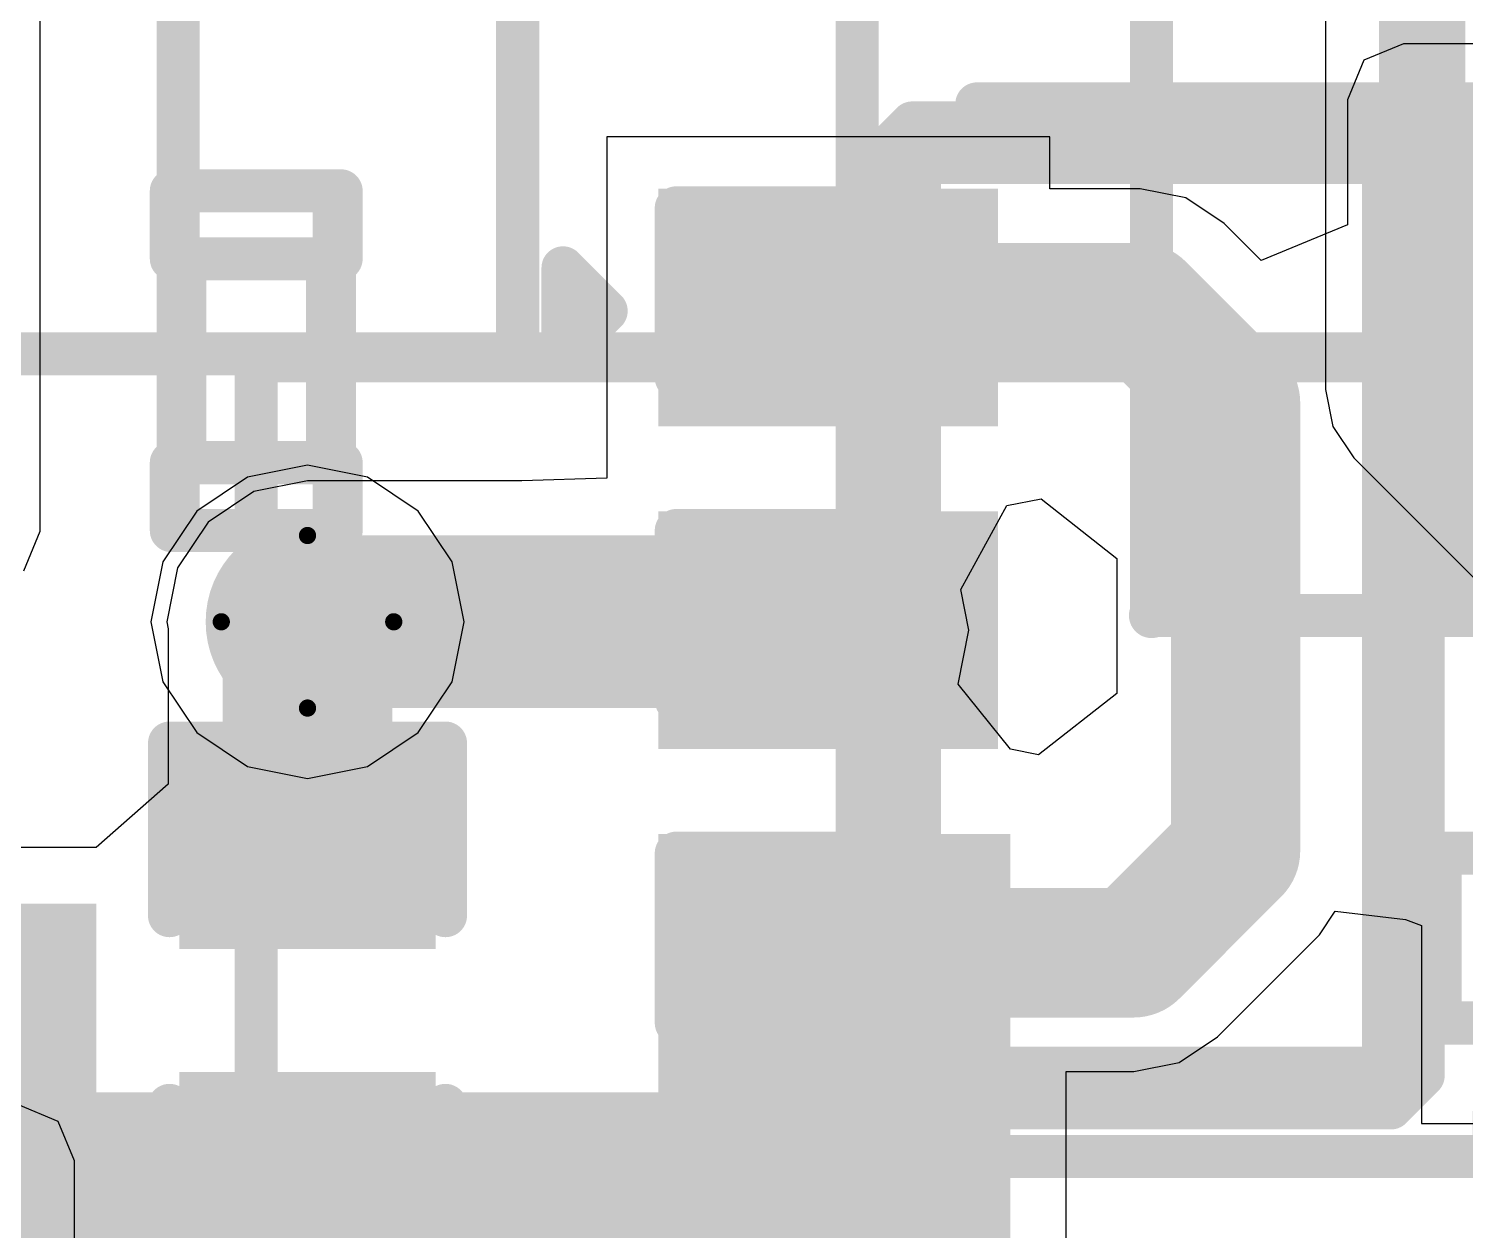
# Model space of a CAD drawing. Header units: millimetres. Extents: x -16 to 330, y -45 to 150.
# Drawn here: x 88.066 to 92.298, y 58.699 to 62.236 of the extents above; entities that cross this region are included whole.
import ezdxf

# ---------------------------------------------------------------- set-up
doc = ezdxf.new("R2010")
doc.units = ezdxf.units.MM
for name, color, linetype in [('BottomLayer', 5, 'Continuous'), ('BottomSolder', 6, 'Continuous'), ('DrillDrawing', 1, 'Continuous'), ('Mechanical13', 56, 'Continuous'), ('MidLayer1', 16, 'Continuous'), ('MidLayer2', 76, 'Continuous'), ('TopLayer', 1, 'Continuous'), ('TopOverlay', 2, 'Continuous'), ('TopPaste', 8, 'Continuous'), ('TopSolder', 216, 'Continuous'), ('ViaHoleLayer', 16, 'Continuous')]:
    doc.layers.add(name, color=color, linetype=linetype)

# ---------------------------------------------------------------- blocks, each defined once
blk = doc.blocks.new('C___0402_5')
at = {"layer": 'TopLayer'}
for points in [[(-0.6985, -0.3175), (-0.6985, 0.3175), (-0.2412999999999999, 0.3175), (-0.2413, -0.3175)], [(0.2412999999999999, -0.3175), (0.2413, 0.3175), (0.6985, 0.3175), (0.6985, -0.3175)]]:
    blk.add_hatch(color=1, dxfattribs=at).paths.add_polyline_path(points)
at = {"layer": 'TopPaste'}
for points in [[(-0.6985, -0.3175), (-0.6985, 0.3175), (-0.2412999999999999, 0.3175), (-0.2413, -0.3175)], [(0.2412999999999999, -0.3175), (0.2413, 0.3175), (0.6985, 0.3175), (0.6985, -0.3175)]]:
    blk.add_hatch(color=8, dxfattribs=at).paths.add_polyline_path(points)
at = {"layer": 'TopSolder'}
for points in [[(-0.7584998799999999, -0.37749988), (-0.7584998799999999, 0.37749988), (-0.18130012, 0.37749988), (-0.18130012, -0.37749988)], [(0.18130012, -0.37749988), (0.18130012, 0.37749988), (0.7584998799999999, 0.37749988), (0.7584998799999999, -0.37749988)]]:
    blk.add_hatch(color=216, dxfattribs=at).paths.add_polyline_path(points)
at = {"layer": 'TopOverlay', "const_width": 0.127}
for points in [[(-0.7874, 0.4064), (-0.7874, -0.4064)], [(-0.7874, 0.4064), (-0.2794, 0.4064)], [(0.2794, 0.4064), (0.7874, 0.4064)], [(0.7874, 0.4064), (0.7874, -0.4064)], [(-0.7874, -0.4064), (-0.2794, -0.4064)], [(0.2794, -0.4064), (0.7874, -0.4064)]]:
    blk.add_lwpolyline(points, dxfattribs=at)
at = {"layer": 'TopOverlay', "const_width": 0.0635}
for points in [[(-0.8191499999999999, 0.4064, 1), (-0.7556499999999999, 0.4064, 1)], [(-0.8191499999999999, 0.4064, 1), (-0.7556499999999999, 0.4064, 1)], [(-0.31115, 0.4064, 1), (-0.24765, 0.4064, 1)], [(0.24765, 0.4064, 1), (0.31115, 0.4064, 1)], [(0.7556499999999999, 0.4064, 1), (0.8191499999999999, 0.4064, 1)], [(0.7556499999999999, 0.4064, 1), (0.8191499999999999, 0.4064, 1)], [(-0.8191499999999999, -0.4064, 1), (-0.7556499999999999, -0.4064, 1)], [(-0.8191499999999999, -0.4064, 1), (-0.7556499999999999, -0.4064, 1)], [(-0.31115, -0.4064, 1), (-0.24765, -0.4064, 1)], [(0.24765, -0.4064, 1), (0.31115, -0.4064, 1)], [(0.7556499999999999, -0.4064, 1), (0.8191499999999999, -0.4064, 1)], [(0.7556499999999999, -0.4064, 1), (0.8191499999999999, -0.4064, 1)]]:
    blk.add_lwpolyline(points, format="xyb", close=True, dxfattribs=at)
blk = doc.blocks.new('SOT_25_5_78')
at = {"layer": 'TopLayer'}
for points in [[(-1.70000041, 1.30000121), (-0.69999987, 1.30000121), (-0.69999987, 0.6000000699999999), (-1.70000041, 0.6000000699999999)], [(0.69999987, 1.30000121), (1.70000041, 1.30000121), (1.70000041, 0.6000000699999999), (0.69999987, 0.6000000699999999)], [(-1.70000041, 0.35000057), (-0.69999987, 0.35000057), (-0.69999987, -0.35000057), (-1.70000041, -0.35000057)], [(-1.70000041, -0.6000000699999999), (-0.69999987, -0.6000000699999999), (-0.69999987, -1.30000121), (-1.70000041, -1.30000121)], [(0.69999987, -0.6000000699999999), (1.70000041, -0.6000000699999999), (1.70000041, -1.30000121), (0.69999987, -1.30000121)]]:
    blk.add_hatch(color=1, dxfattribs=at).paths.add_polyline_path(points)
at = {"layer": 'TopPaste'}
for points in [[(-1.70000041, 1.30000121), (-0.69999987, 1.30000121), (-0.69999987, 0.6000000699999999), (-1.70000041, 0.6000000699999999)], [(0.69999987, 1.30000121), (1.70000041, 1.30000121), (1.70000041, 0.6000000699999999), (0.69999987, 0.6000000699999999)], [(-1.70000041, 0.35000057), (-0.69999987, 0.35000057), (-0.69999987, -0.35000057), (-1.70000041, -0.35000057)], [(-1.70000041, -0.6000000699999999), (-0.69999987, -0.6000000699999999), (-0.69999987, -1.30000121), (-1.70000041, -1.30000121)], [(0.69999987, -0.6000000699999999), (1.70000041, -0.6000000699999999), (1.70000041, -1.30000121), (0.69999987, -1.30000121)]]:
    blk.add_hatch(color=8, dxfattribs=at).paths.add_polyline_path(points)
at = {"layer": 'TopSolder'}
for points in [[(-1.70000041, 1.30000121), (-0.69999987, 1.30000121), (-0.69999987, 0.6000000699999999), (-1.70000041, 0.6000000699999999)], [(0.69999987, 1.30000121), (1.70000041, 1.30000121), (1.70000041, 0.6000000699999999), (0.69999987, 0.6000000699999999)], [(-1.70000041, 0.35000057), (-0.69999987, 0.35000057), (-0.69999987, -0.35000057), (-1.70000041, -0.35000057)], [(-1.70000041, -0.6000000699999999), (-0.69999987, -0.6000000699999999), (-0.69999987, -1.30000121), (-1.70000041, -1.30000121)], [(0.69999987, -0.6000000699999999), (1.70000041, -0.6000000699999999), (1.70000041, -1.30000121), (0.69999987, -1.30000121)]]:
    blk.add_hatch(color=216, dxfattribs=at).paths.add_polyline_path(points)
at = {"layer": 'TopOverlay', "const_width": 0.127}
for points in [[(-0.7619999999999999, 1.4224), (-0.7619999999999999, 1.5494)], [(-0.7619999999999999, 1.5494), (0.7619999999999999, 1.5494)], [(0.7619999999999999, 1.4224), (0.7619999999999999, 1.5494)], [(-1.9812, 0.8128), (-1.9812, 1.0668)], [(-1.9812, 1.0668), (-1.8542, 0.9397999999999999)], [(-1.9812, 0.8128), (-1.8542, 0.9397999999999999)], [(-0.7619999999999999, -1.5494), (-0.7619999999999999, -1.4224)], [(0.7619999999999999, -1.5494), (0.7619999999999999, -1.4224)], [(-0.7619999999999999, -1.5494), (0.7619999999999999, -1.5494)]]:
    blk.add_lwpolyline(points, dxfattribs=at)
at = {"layer": 'TopOverlay', "const_width": 0.0635}
for points in [[(-0.79375, 1.5494, 1), (-0.73025, 1.5494, 1)], [(-0.79375, 1.5494, 1), (-0.73025, 1.5494, 1)], [(0.73025, 1.5494, 1), (0.79375, 1.5494, 1)], [(0.73025, 1.5494, 1), (0.79375, 1.5494, 1)], [(-0.79375, 1.4224, 1), (-0.73025, 1.4224, 1)], [(0.73025, 1.4224, 1), (0.79375, 1.4224, 1)], [(-2.01295, 1.0668, 1), (-1.94945, 1.0668, 1)], [(-2.01295, 1.0668, 1), (-1.94945, 1.0668, 1)], [(-1.88595, 0.9397999999999999, 1), (-1.82245, 0.9397999999999999, 1)], [(-1.88595, 0.9397999999999999, 1), (-1.82245, 0.9397999999999999, 1)], [(-2.01295, 0.8128, 1), (-1.94945, 0.8128, 1)], [(-2.01295, 0.8128, 1), (-1.94945, 0.8128, 1)], [(-0.79375, -1.4224, 1), (-0.73025, -1.4224, 1)], [(0.73025, -1.4224, 1), (0.79375, -1.4224, 1)], [(-0.79375, -1.5494, 1), (-0.73025, -1.5494, 1)], [(-0.79375, -1.5494, 1), (-0.73025, -1.5494, 1)], [(0.73025, -1.5494, 1), (0.79375, -1.5494, 1)], [(0.73025, -1.5494, 1), (0.79375, -1.5494, 1)]]:
    blk.add_lwpolyline(points, format="xyb", close=True, dxfattribs=at)

msp = doc.modelspace()

# ---------------------------------------------------------------- hatches: boundary and pattern name
at = {"layer": 'BottomLayer'}
h = msp.add_hatch(color=5, dxfattribs=at)
edge = h.paths.add_edge_path()
edge.add_arc((88.8872873, 60.49011016), 0.2999994, 0, 360)
at = {"layer": 'BottomSolder'}
h = msp.add_hatch(color=6, dxfattribs=at)
edge = h.paths.add_edge_path()
edge.add_arc((88.8872873, 60.49011016), 0.1499997, 0, 360)
at = {"layer": 'MidLayer1'}
h = msp.add_hatch(color=16, dxfattribs=at)
edge = h.paths.add_edge_path()
edge.add_arc((88.8872873, 60.49011016), 0.2999994, 0, 360)
at = {"layer": 'MidLayer2'}
h = msp.add_hatch(color=76, dxfattribs=at)
edge = h.paths.add_edge_path()
edge.add_arc((88.8872873, 60.49011016), 0.2999994, 0, 360)
at = {"layer": 'TopLayer'}
for points in [[(92.11556125999999, 60.45201016), (95.8087873, 60.45201016), (95.8087873, 62.02681016), (92.11556125999999, 62.02681016)], [(89.92118667999999, 57.27701016), (90.95738476, 57.27701016), (90.95738476, 59.8654124), (89.92118667999999, 59.8654124)], [(84.36923689999999, 57.27701016), (88.2649873, 57.27701016), (88.2649873, 59.66040899999999), (84.36923689999999, 59.66040899999999)], [(84.36923689999999, 57.27701016), (90.9573873, 57.27701016), (90.9573873, 59.10424552), (84.36923689999999, 59.10424552)]]:
    msp.add_hatch(color=1, dxfattribs=at).paths.add_polyline_path(points)
h = msp.add_hatch(color=1, dxfattribs=at)
edge = h.paths.add_edge_path()
edge.add_arc((88.8872873, 60.49011016), 0.2999994, 0, 360)
at = {"layer": 'TopSolder'}
h = msp.add_hatch(color=216, dxfattribs=at)
edge = h.paths.add_edge_path()
edge.add_arc((88.8872873, 60.49011016), 0.1499997, 0, 360)
at = {"layer": 'ViaHoleLayer'}
h = msp.add_hatch(color=16, dxfattribs=at)
edge = h.paths.add_edge_path()
edge.add_arc((88.8872873, 60.49011016), 0.1499997, 0, 360)

# ---------------------------------------------------------------- linework, layer by layer
at = {"layer": 'BottomLayer'}
for p, q in [((91.88571412, 72.81579798), (91.88571412, 61.17402293999999)), ((91.88571412, 61.17402293999999), (91.88571157999999, 61.17401024)), ((91.88571157999999, 61.17401024), (91.9073981, 61.06499344)), ((91.9073981, 61.06499344), (91.96915057999999, 60.97257299999999)), ((91.96915057999999, 60.97257299999999), (93.380814, 59.56090957999999)), ((88.15302917999999, 59.01925204), (88.0363873, 59.06756791999999)), ((88.20134506, 58.90261016), (88.15302917999999, 59.01925204)), ((88.20134506, 57.04841015999999), (88.20134506, 58.90261016))]:
    msp.add_line(p, q, dxfattribs=at)
at = {"layer": 'BottomLayer', "const_width": 0.254}
for points in [[(92.17058782, 61.17401024), (92.17058782, 72.81581068)], [(92.17058782, 61.17401024), (93.8323879, 59.51221016)]]:
    msp.add_lwpolyline(points, dxfattribs=at)
at = {"layer": 'BottomLayer', "const_width": 0.127}
msp.add_lwpolyline([(92.10708782, 61.17401024, 1), (92.23408782, 61.17401024, 1)], format="xyb", close=True, dxfattribs=at)
msp.add_lwpolyline([(92.10708782, 61.17401024, 1), (92.23408782, 61.17401024, 1)], format="xyb", close=True, dxfattribs=at)
at = {"layer": 'DrillDrawing', "const_width": 0.0508}
for points in [[(88.63328729999999, 60.49011016), (88.8872873, 60.74411016)], [(88.8872873, 60.74411016), (89.1412873, 60.49011016)], [(88.63328729999999, 60.49011016), (88.8872873, 60.23611016)], [(88.8872873, 60.23611016), (89.1412873, 60.49011016)]]:
    msp.add_lwpolyline(points, dxfattribs=at)
at = {"layer": 'DrillDrawing', "const_width": 0.0254}
for points in [[(88.8745873, 60.74411016, 1), (88.89998729999999, 60.74411016, 1)], [(88.8745873, 60.74411016, 1), (88.89998729999999, 60.74411016, 1)], [(88.6205873, 60.49011016, 1), (88.6459873, 60.49011016, 1)], [(88.6205873, 60.49011016, 1), (88.6459873, 60.49011016, 1)], [(89.12858729999999, 60.49011016, 1), (89.1539873, 60.49011016, 1)], [(89.12858729999999, 60.49011016, 1), (89.1539873, 60.49011016, 1)], [(88.8745873, 60.23611016, 1), (88.89998729999999, 60.23611016, 1)], [(88.8745873, 60.23611016, 1), (88.89998729999999, 60.23611016, 1)]]:
    msp.add_lwpolyline(points, format="xyb", close=True, dxfattribs=at)
at = {"layer": 'Mechanical13', "const_width": 0.127}
for points in [[(91.37373647999999, 60.50880964), (91.37373647999999, 68.45354102)], [(91.37373647999999, 60.50880964), (91.37373647999999, 68.45354102)], [(88.50623649999999, 61.28644333999999), (88.50623649999999, 65.2588103)], [(88.50623649999999, 61.28644333999999), (88.50623649999999, 65.2588103)], [(89.50623703999999, 61.28644333999999), (89.50623703999999, 65.2588103)], [(89.50623703999999, 61.28644333999999), (89.50623703999999, 65.2588103)], [(90.50623758, 59.2864448), (90.50623758, 63.25880922)], [(90.50623758, 59.2864448), (90.50623758, 63.25880922)], [(90.57373808, 61.86380819999999), (90.66873661999999, 61.95880928)], [(90.59873676, 61.85130886), (90.68123596, 61.93380806)], [(90.66873661999999, 61.95880928), (92.07873633999999, 61.95880928)], [(90.66873661999999, 61.95880928), (90.72691277999999, 61.84245696)], [(90.68123596, 61.93380806), (92.066237, 61.93380806)], [(92.02056017999999, 61.84245696), (92.07873633999999, 61.95880928)], [(92.066237, 61.93380806), (92.14873619999999, 61.85130886)], [(92.07873633999999, 61.95880928), (92.17373742, 61.86380819999999)], [(90.57373808, 61.86380819999999), (90.69008785999999, 61.80563458)], [(90.57373808, 61.70880978), (90.57373808, 61.86380819999999)], [(90.59873676, 59.16631041999999), (90.59873676, 61.85130886)], [(92.05738509999999, 61.80563458), (92.17373742, 61.86380819999999)], [(92.14873619999999, 59.16631041999999), (92.14873619999999, 61.85130886)], [(92.17373742, 61.70880978), (92.17373742, 61.86380819999999)], [(90.69008785999999, 61.80563458), (90.72691277999999, 61.84245696)], [(90.69008785999999, 59.2119847), (90.69008785999999, 61.80563458)], [(90.72691277999999, 61.84245696), (92.02056017999999, 61.84245696)], [(92.02056017999999, 61.84245696), (92.05738509999999, 61.80563458)], [(92.05738509999999, 59.2119847), (92.05738509999999, 61.80563458)], [(88.48623654, 61.75880967999999), (88.50623649999999, 61.75880967999999)], [(88.48623654, 61.55881008), (88.48623654, 61.75880967999999)], [(88.50623649999999, 61.75880967999999), (88.96623811999999, 61.75880967999999)], [(88.50623649999999, 60.75880914), (88.50623649999999, 61.75880967999999)], [(88.96623811999999, 61.75880967999999), (88.98623807999999, 61.75880967999999)], [(88.96623811999999, 60.75880914), (88.96623811999999, 61.75880967999999)], [(88.98623807999999, 61.55881008), (88.98623807999999, 61.75880967999999)], [(89.97373673999999, 61.70880978), (90.17373633999999, 61.70880978)], [(89.97373673999999, 61.20880823999999), (89.97373673999999, 61.70880978)], [(90.17373633999999, 61.70880978), (90.27373614, 61.70880978)], [(90.17373633999999, 61.20880823999999), (90.17373633999999, 61.70880978)], [(90.27373614, 61.70880978), (90.52373818, 61.70880978)], [(90.27373614, 61.20880823999999), (90.27373614, 61.70880978)], [(90.52373818, 61.70880978), (90.59873676, 61.70880978)], [(90.52373818, 61.20880823999999), (90.52373818, 61.70880978)], [(92.14873619999999, 61.70880978), (92.22373732, 61.70880978)], [(92.22373732, 61.70880978), (92.47373682, 61.70880978)], [(92.22373732, 61.20880823999999), (92.22373732, 61.70880978)], [(88.48623654, 61.55881008), (88.50623649999999, 61.55881008)], [(88.50623649999999, 61.55881008), (88.96623811999999, 61.55881008)], [(88.52623645999999, 60.95880873999999), (88.52623645999999, 61.55881008)], [(88.94623816, 60.95880873999999), (88.94623816, 61.55881008)], [(88.96623811999999, 61.55881008), (88.98623807999999, 61.55881008)], [(84.73623642, 61.2788081), (92.68096779999999, 61.2788081)], [(84.73623642, 61.2788081), (92.68096779999999, 61.2788081)], [(88.73623604, 57.28644371999999), (88.73623604, 61.25880814)], [(88.73623604, 57.28644371999999), (88.73623604, 61.25880814)], [(88.73623604, 61.25880814), (96.68096742, 61.25880814)], [(88.73623604, 61.25880814), (96.68096742, 61.25880814)], [(89.97373673999999, 61.20880823999999), (90.17373633999999, 61.20880823999999)], [(90.17373633999999, 61.20880823999999), (90.27373614, 61.20880823999999)], [(90.27373614, 61.20880823999999), (90.52373818, 61.20880823999999)], [(90.52373818, 61.20880823999999), (90.59873676, 61.20880823999999)], [(90.57373808, 60.75880914), (90.57373808, 61.20880823999999)], [(92.14873619999999, 61.20880823999999), (92.22373732, 61.20880823999999)], [(92.17373742, 59.8088085), (92.17373742, 61.20880823999999)], [(92.22373732, 61.20880823999999), (92.47373682, 61.20880823999999)], [(88.48623654, 60.95880873999999), (88.50623649999999, 60.95880873999999)], [(88.48623654, 60.75880914), (88.48623654, 60.95880873999999)], [(88.50623649999999, 60.95880873999999), (88.96623811999999, 60.95880873999999)], [(88.96623811999999, 60.95880873999999), (88.98623807999999, 60.95880873999999)], [(88.98623807999999, 60.75880914), (88.98623807999999, 60.95880873999999)], [(88.48623654, 60.75880914), (88.50623649999999, 60.75880914)], [(88.50623649999999, 60.75880914), (88.96623811999999, 60.75880914)], [(88.96623811999999, 60.75880914), (88.98623807999999, 60.75880914)], [(89.97373673999999, 60.75880914), (90.17373633999999, 60.75880914)], [(89.97373673999999, 60.25881014), (89.97373673999999, 60.75880914)], [(90.17373633999999, 60.75880914), (90.27373614, 60.75880914)], [(90.17373633999999, 60.25881014), (90.17373633999999, 60.75880914)], [(90.27373614, 60.75880914), (90.52373818, 60.75880914)], [(90.27373614, 60.25881014), (90.27373614, 60.75880914)], [(90.52373818, 60.75880914), (90.59873676, 60.75880914)], [(90.52373818, 60.25881014), (90.52373818, 60.75880914)], [(91.37373647999999, 60.50880964), (95.34610344, 60.50880964)], [(91.37373647999999, 60.50880964), (95.34610344, 60.50880964)], [(89.97373673999999, 60.25881014), (90.17373633999999, 60.25881014)], [(90.17373633999999, 60.25881014), (90.27373614, 60.25881014)], [(90.27373614, 60.25881014), (90.52373818, 60.25881014)], [(90.52373818, 60.25881014), (90.59873676, 60.25881014)], [(90.57373808, 59.8088085), (90.57373808, 60.25881014)], [(89.97373673999999, 59.8088085), (90.17373633999999, 59.8088085)], [(89.97373673999999, 59.30880949999999), (89.97373673999999, 59.8088085)], [(90.17373633999999, 59.8088085), (90.27373614, 59.8088085)], [(90.17373633999999, 59.30880949999999), (90.17373633999999, 59.8088085)], [(90.27373614, 59.8088085), (90.52373818, 59.8088085)], [(90.27373614, 59.30880949999999), (90.27373614, 59.8088085)], [(90.52373818, 59.8088085), (90.59873676, 59.8088085)], [(90.52373818, 59.30880949999999), (90.52373818, 59.8088085)], [(92.14873619999999, 59.8088085), (92.22373732, 59.8088085)], [(92.22373732, 59.8088085), (92.47373682, 59.8088085)], [(92.22373732, 59.30880949999999), (92.22373732, 59.8088085)], [(89.97373673999999, 59.30880949999999), (90.17373633999999, 59.30880949999999)], [(90.17373633999999, 59.30880949999999), (90.27373614, 59.30880949999999)], [(90.27373614, 59.30880949999999), (90.52373818, 59.30880949999999)], [(90.52373818, 59.30880949999999), (90.59873676, 59.30880949999999)], [(90.57373808, 59.15380854), (90.57373808, 59.30880949999999)], [(92.14873619999999, 59.30880949999999), (92.22373732, 59.30880949999999)], [(92.17373742, 59.15380854), (92.17373742, 59.30880949999999)], [(92.22373732, 59.30880949999999), (92.47373682, 59.30880949999999)], [(90.57373808, 59.15380854), (90.69008785999999, 59.2119847)], [(90.69008785999999, 59.2119847), (90.72691277999999, 59.17515977999999)], [(92.02056017999999, 59.17515977999999), (92.05738509999999, 59.2119847)], [(92.05738509999999, 59.2119847), (92.17373742, 59.15380854)], [(90.57373808, 59.15380854), (90.66873661999999, 59.05880999999999)], [(90.59873676, 59.16631041999999), (90.68123596, 59.08380867999999)], [(90.66873661999999, 59.05880999999999), (90.72691277999999, 59.17515977999999)], [(90.72691277999999, 59.17515977999999), (92.02056017999999, 59.17515977999999)], [(92.02056017999999, 59.17515977999999), (92.07873633999999, 59.05880999999999)], [(92.066237, 59.08380867999999), (92.14873619999999, 59.16631041999999)], [(92.07873633999999, 59.05880999999999), (92.17373742, 59.15380854)], [(90.66873661999999, 59.05880999999999), (92.07873633999999, 59.05880999999999)], [(90.68123596, 59.08380867999999), (92.066237, 59.08380867999999)]]:
    msp.add_lwpolyline(points, dxfattribs=at)
at = {"layer": 'Mechanical13'}
for points, const_width in [([(90.63698662, 61.95880928, 1), (90.70048661999999, 61.95880928, 1)], 0.0635), ([(90.63698662, 61.95880928, 1), (90.70048661999999, 61.95880928, 1)], 0.0635), ([(90.63698662, 61.95880928, 1), (90.70048661999999, 61.95880928, 1)], 0.0635), ([(90.64948595999999, 61.93380806, 1), (90.71298595999998, 61.93380806, 1)], 0.0635), ([(90.64948595999999, 61.93380806, 1), (90.71298595999998, 61.93380806, 1)], 0.0635), ([(92.034487, 61.93380806, 1), (92.09798699999999, 61.93380806, 1)], 0.0635), ([(92.034487, 61.93380806, 1), (92.09798699999999, 61.93380806, 1)], 0.0635), ([(92.04698634, 61.95880928, 1), (92.11048634, 61.95880928, 1)], 0.0635), ([(92.04698634, 61.95880928, 1), (92.11048634, 61.95880928, 1)], 0.0635), ([(92.04698634, 61.95880928, 1), (92.11048634, 61.95880928, 1)], 0.0635), ([(90.54198808, 61.86380819999999, 1), (90.60548808, 61.86380819999999, 1)], 0.0635), ([(90.54198808, 61.86380819999999, 1), (90.60548808, 61.86380819999999, 1)], 0.0635), ([(90.54198808, 61.86380819999999, 1), (90.60548808, 61.86380819999999, 1)], 0.0635), ([(90.56698676, 61.85130886, 1), (90.63048676, 61.85130886, 1)], 0.0635), ([(90.56698676, 61.85130886, 1), (90.63048676, 61.85130886, 1)], 0.0635), ([(92.1169862, 61.85130886, 1), (92.18048619999999, 61.85130886, 1)], 0.0635), ([(92.1169862, 61.85130886, 1), (92.18048619999999, 61.85130886, 1)], 0.0635), ([(92.14198741999999, 61.86380819999999, 1), (92.20548742, 61.86380819999999, 1)], 0.0635), ([(92.14198741999999, 61.86380819999999, 1), (92.20548742, 61.86380819999999, 1)], 0.0635), ([(92.14198741999999, 61.86380819999999, 1), (92.20548742, 61.86380819999999, 1)], 0.0635), ([(90.65833786, 61.80563458, 1), (90.72183786, 61.80563458, 1)], 0.0635), ([(90.65833786, 61.80563458, 1), (90.72183786, 61.80563458, 1)], 0.0635), ([(90.65833786, 61.80563458, 1), (90.72183786, 61.80563458, 1)], 0.0635), ([(90.69516277999999, 61.84245696, 1), (90.75866278, 61.84245696, 1)], 0.0635), ([(90.69516277999999, 61.84245696, 1), (90.75866278, 61.84245696, 1)], 0.0635), ([(90.69516277999999, 61.84245696, 1), (90.75866278, 61.84245696, 1)], 0.0635), ([(91.98881018, 61.84245696, 1), (92.05231017999999, 61.84245696, 1)], 0.0635), ([(91.98881018, 61.84245696, 1), (92.05231017999999, 61.84245696, 1)], 0.0635), ([(91.98881018, 61.84245696, 1), (92.05231017999999, 61.84245696, 1)], 0.0635), ([(92.0256351, 61.80563458, 1), (92.0891351, 61.80563458, 1)], 0.0635), ([(92.0256351, 61.80563458, 1), (92.0891351, 61.80563458, 1)], 0.0635), ([(92.0256351, 61.80563458, 1), (92.0891351, 61.80563458, 1)], 0.0635), ([(88.45448653999999, 61.75880967999999, 1), (88.51798654, 61.75880967999999, 1)], 0.0635), ([(88.45448653999999, 61.75880967999999, 1), (88.51798654, 61.75880967999999, 1)], 0.0635), ([(88.4744865, 61.75880967999999, 1), (88.53798649999999, 61.75880967999999, 1)], 0.0635), ([(88.4744865, 61.75880967999999, 1), (88.53798649999999, 61.75880967999999, 1)], 0.0635), ([(88.4744865, 61.75880967999999, 1), (88.53798649999999, 61.75880967999999, 1)], 0.0635), ([(88.93448812, 61.75880967999999, 1), (88.99798812, 61.75880967999999, 1)], 0.0635), ([(88.93448812, 61.75880967999999, 1), (88.99798812, 61.75880967999999, 1)], 0.0635), ([(88.93448812, 61.75880967999999, 1), (88.99798812, 61.75880967999999, 1)], 0.0635), ([(88.95448808, 61.75880967999999, 1), (89.01798808, 61.75880967999999, 1)], 0.0635), ([(88.95448808, 61.75880967999999, 1), (89.01798808, 61.75880967999999, 1)], 0.0635), ([(89.94198673999999, 61.70880978, 1), (90.00548674, 61.70880978, 1)], 0.0635), ([(89.94198673999999, 61.70880978, 1), (90.00548674, 61.70880978, 1)], 0.0635), ([(90.14198634, 61.70880978, 1), (90.20548634, 61.70880978, 1)], 0.0635), ([(90.14198634, 61.70880978, 1), (90.20548634, 61.70880978, 1)], 0.0635), ([(90.14198634, 61.70880978, 1), (90.20548634, 61.70880978, 1)], 0.0635), ([(90.24198614, 61.70880978, 1), (90.30548614, 61.70880978, 1)], 0.0635), ([(90.24198614, 61.70880978, 1), (90.30548614, 61.70880978, 1)], 0.0635), ([(90.24198614, 61.70880978, 1), (90.30548614, 61.70880978, 1)], 0.0635), ([(90.49198817999999, 61.70880978, 1), (90.55548818, 61.70880978, 1)], 0.0635), ([(90.49198817999999, 61.70880978, 1), (90.55548818, 61.70880978, 1)], 0.0635), ([(90.49198817999999, 61.70880978, 1), (90.55548818, 61.70880978, 1)], 0.0635), ([(90.54198808, 61.70880978, 1), (90.60548808, 61.70880978, 1)], 0.0635), ([(90.56698676, 61.70880978, 1), (90.63048676, 61.70880978, 1)], 0.0635), ([(92.1169862, 61.70880978, 1), (92.18048619999999, 61.70880978, 1)], 0.0635), ([(92.14198741999999, 61.70880978, 1), (92.20548742, 61.70880978, 1)], 0.0635), ([(92.19198732, 61.70880978, 1), (92.25548732, 61.70880978, 1)], 0.0635), ([(92.19198732, 61.70880978, 1), (92.25548732, 61.70880978, 1)], 0.0635), ([(92.19198732, 61.70880978, 1), (92.25548732, 61.70880978, 1)], 0.0635), ([(88.45448653999999, 61.55881008, 1), (88.51798654, 61.55881008, 1)], 0.0635), ([(88.45448653999999, 61.55881008, 1), (88.51798654, 61.55881008, 1)], 0.0635), ([(88.4744865, 61.55881008, 1), (88.53798649999999, 61.55881008, 1)], 0.0635), ([(88.4744865, 61.55881008, 1), (88.53798649999999, 61.55881008, 1)], 0.0635), ([(88.49448646, 61.55881008, 1), (88.55798646, 61.55881008, 1)], 0.0635), ([(88.91448815999999, 61.55881008, 1), (88.97798816, 61.55881008, 1)], 0.0635), ([(88.93448812, 61.55881008, 1), (88.99798812, 61.55881008, 1)], 0.0635), ([(88.93448812, 61.55881008, 1), (88.99798812, 61.55881008, 1)], 0.0635), ([(88.95448808, 61.55881008, 1), (89.01798808, 61.55881008, 1)], 0.0635), ([(88.95448808, 61.55881008, 1), (89.01798808, 61.55881008, 1)], 0.0635), ([(88.4744865, 61.28644333999999, 1), (88.53798649999999, 61.28644333999999, 1)], 0.0635), ([(88.4744865, 61.28644333999999, 1), (88.53798649999999, 61.28644333999999, 1)], 0.0635), ([(88.73941104, 61.25880814, 1), (88.73306104, 61.25880814, 1)], 0.127), ([(88.73941104, 61.25880814, 1), (88.73306104, 61.25880814, 1)], 0.127), ([(88.70131104000001, 61.25880814, 1), (88.76481104, 61.25880814, 1)], 0.0635), ([(88.70131104000001, 61.25880814, 1), (88.76481104, 61.25880814, 1)], 0.0635), ([(88.70448603999999, 61.25880814, 1), (88.76798604, 61.25880814, 1)], 0.0635), ([(88.70448603999999, 61.25880814, 1), (88.76798604, 61.25880814, 1)], 0.0635), ([(88.70448603999999, 61.25880814, 1), (88.76798604, 61.25880814, 1)], 0.0635), ([(88.70448603999999, 61.25880814, 1), (88.76798604, 61.25880814, 1)], 0.0635), ([(88.70766103999999, 61.25880814, 1), (88.77116104, 61.25880814, 1)], 0.0635), ([(88.70766103999999, 61.25880814, 1), (88.77116104, 61.25880814, 1)], 0.0635), ([(89.47448703999999, 61.28644333999999, 1), (89.53798704, 61.28644333999999, 1)], 0.0635), ([(89.47448703999999, 61.28644333999999, 1), (89.53798704, 61.28644333999999, 1)], 0.0635), ([(89.94198673999999, 61.20880823999999, 1), (90.00548674, 61.20880823999999, 1)], 0.0635), ([(89.94198673999999, 61.20880823999999, 1), (90.00548674, 61.20880823999999, 1)], 0.0635), ([(90.14198634, 61.20880823999999, 1), (90.20548634, 61.20880823999999, 1)], 0.0635), ([(90.14198634, 61.20880823999999, 1), (90.20548634, 61.20880823999999, 1)], 0.0635), ([(90.14198634, 61.20880823999999, 1), (90.20548634, 61.20880823999999, 1)], 0.0635), ([(90.24198614, 61.20880823999999, 1), (90.30548614, 61.20880823999999, 1)], 0.0635), ([(90.24198614, 61.20880823999999, 1), (90.30548614, 61.20880823999999, 1)], 0.0635), ([(90.24198614, 61.20880823999999, 1), (90.30548614, 61.20880823999999, 1)], 0.0635), ([(90.49198817999999, 61.20880823999999, 1), (90.55548818, 61.20880823999999, 1)], 0.0635), ([(90.49198817999999, 61.20880823999999, 1), (90.55548818, 61.20880823999999, 1)], 0.0635), ([(90.49198817999999, 61.20880823999999, 1), (90.55548818, 61.20880823999999, 1)], 0.0635), ([(90.54198808, 61.20880823999999, 1), (90.60548808, 61.20880823999999, 1)], 0.0635), ([(90.56698676, 61.20880823999999, 1), (90.63048676, 61.20880823999999, 1)], 0.0635), ([(92.1169862, 61.20880823999999, 1), (92.18048619999999, 61.20880823999999, 1)], 0.0635), ([(92.14198741999999, 61.20880823999999, 1), (92.20548742, 61.20880823999999, 1)], 0.0635), ([(92.19198732, 61.20880823999999, 1), (92.25548732, 61.20880823999999, 1)], 0.0635), ([(92.19198732, 61.20880823999999, 1), (92.25548732, 61.20880823999999, 1)], 0.0635), ([(92.19198732, 61.20880823999999, 1), (92.25548732, 61.20880823999999, 1)], 0.0635), ([(88.45448653999999, 60.95880873999999, 1), (88.51798654, 60.95880873999999, 1)], 0.0635), ([(88.45448653999999, 60.95880873999999, 1), (88.51798654, 60.95880873999999, 1)], 0.0635), ([(88.4744865, 60.95880873999999, 1), (88.53798649999999, 60.95880873999999, 1)], 0.0635), ([(88.4744865, 60.95880873999999, 1), (88.53798649999999, 60.95880873999999, 1)], 0.0635), ([(88.49448646, 60.95880873999999, 1), (88.55798646, 60.95880873999999, 1)], 0.0635), ([(88.91448815999999, 60.95880873999999, 1), (88.97798816, 60.95880873999999, 1)], 0.0635), ([(88.93448812, 60.95880873999999, 1), (88.99798812, 60.95880873999999, 1)], 0.0635), ([(88.93448812, 60.95880873999999, 1), (88.99798812, 60.95880873999999, 1)], 0.0635), ([(88.95448808, 60.95880873999999, 1), (89.01798808, 60.95880873999999, 1)], 0.0635), ([(88.95448808, 60.95880873999999, 1), (89.01798808, 60.95880873999999, 1)], 0.0635), ([(88.45448653999999, 60.75880914, 1), (88.51798654, 60.75880914, 1)], 0.0635), ([(88.45448653999999, 60.75880914, 1), (88.51798654, 60.75880914, 1)], 0.0635), ([(88.4744865, 60.75880914, 1), (88.53798649999999, 60.75880914, 1)], 0.0635), ([(88.4744865, 60.75880914, 1), (88.53798649999999, 60.75880914, 1)], 0.0635), ([(88.4744865, 60.75880914, 1), (88.53798649999999, 60.75880914, 1)], 0.0635), ([(88.93448812, 60.75880914, 1), (88.99798812, 60.75880914, 1)], 0.0635), ([(88.93448812, 60.75880914, 1), (88.99798812, 60.75880914, 1)], 0.0635), ([(88.93448812, 60.75880914, 1), (88.99798812, 60.75880914, 1)], 0.0635), ([(88.95448808, 60.75880914, 1), (89.01798808, 60.75880914, 1)], 0.0635), ([(88.95448808, 60.75880914, 1), (89.01798808, 60.75880914, 1)], 0.0635), ([(89.94198673999999, 60.75880914, 1), (90.00548674, 60.75880914, 1)], 0.0635), ([(89.94198673999999, 60.75880914, 1), (90.00548674, 60.75880914, 1)], 0.0635), ([(90.14198634, 60.75880914, 1), (90.20548634, 60.75880914, 1)], 0.0635), ([(90.14198634, 60.75880914, 1), (90.20548634, 60.75880914, 1)], 0.0635), ([(90.14198634, 60.75880914, 1), (90.20548634, 60.75880914, 1)], 0.0635), ([(90.24198614, 60.75880914, 1), (90.30548614, 60.75880914, 1)], 0.0635), ([(90.24198614, 60.75880914, 1), (90.30548614, 60.75880914, 1)], 0.0635), ([(90.24198614, 60.75880914, 1), (90.30548614, 60.75880914, 1)], 0.0635), ([(90.49198817999999, 60.75880914, 1), (90.55548818, 60.75880914, 1)], 0.0635), ([(90.49198817999999, 60.75880914, 1), (90.55548818, 60.75880914, 1)], 0.0635), ([(90.49198817999999, 60.75880914, 1), (90.55548818, 60.75880914, 1)], 0.0635), ([(90.54198808, 60.75880914, 1), (90.60548808, 60.75880914, 1)], 0.0635), ([(90.56698676, 60.75880914, 1), (90.63048676, 60.75880914, 1)], 0.0635), ([(91.37691147999999, 60.50880964, 1), (91.37056147999999, 60.50880964, 1)], 0.127), ([(91.37691147999999, 60.50880964, 1), (91.37056147999999, 60.50880964, 1)], 0.127), ([(91.33881148, 60.50880964, 1), (91.40231148, 60.50880964, 1)], 0.0635), ([(91.33881148, 60.50880964, 1), (91.40231148, 60.50880964, 1)], 0.0635), ([(91.34198647999999, 60.50880964, 1), (91.40548648, 60.50880964, 1)], 0.0635), ([(91.34198647999999, 60.50880964, 1), (91.40548648, 60.50880964, 1)], 0.0635), ([(91.34198647999999, 60.50880964, 1), (91.40548648, 60.50880964, 1)], 0.0635), ([(91.34198647999999, 60.50880964, 1), (91.40548648, 60.50880964, 1)], 0.0635), ([(91.34516148, 60.50880964, 1), (91.40866147999999, 60.50880964, 1)], 0.0635), ([(91.34516148, 60.50880964, 1), (91.40866147999999, 60.50880964, 1)], 0.0635), ([(89.94198673999999, 60.25881014, 1), (90.00548674, 60.25881014, 1)], 0.0635), ([(89.94198673999999, 60.25881014, 1), (90.00548674, 60.25881014, 1)], 0.0635), ([(90.14198634, 60.25881014, 1), (90.20548634, 60.25881014, 1)], 0.0635), ([(90.14198634, 60.25881014, 1), (90.20548634, 60.25881014, 1)], 0.0635), ([(90.14198634, 60.25881014, 1), (90.20548634, 60.25881014, 1)], 0.0635), ([(90.24198614, 60.25881014, 1), (90.30548614, 60.25881014, 1)], 0.0635), ([(90.24198614, 60.25881014, 1), (90.30548614, 60.25881014, 1)], 0.0635), ([(90.24198614, 60.25881014, 1), (90.30548614, 60.25881014, 1)], 0.0635), ([(90.49198817999999, 60.25881014, 1), (90.55548818, 60.25881014, 1)], 0.0635), ([(90.49198817999999, 60.25881014, 1), (90.55548818, 60.25881014, 1)], 0.0635), ([(90.49198817999999, 60.25881014, 1), (90.55548818, 60.25881014, 1)], 0.0635), ([(90.54198808, 60.25881014, 1), (90.60548808, 60.25881014, 1)], 0.0635), ([(90.56698676, 60.25881014, 1), (90.63048676, 60.25881014, 1)], 0.0635), ([(89.94198673999999, 59.8088085, 1), (90.00548674, 59.8088085, 1)], 0.0635), ([(89.94198673999999, 59.8088085, 1), (90.00548674, 59.8088085, 1)], 0.0635), ([(90.14198634, 59.8088085, 1), (90.20548634, 59.8088085, 1)], 0.0635), ([(90.14198634, 59.8088085, 1), (90.20548634, 59.8088085, 1)], 0.0635), ([(90.14198634, 59.8088085, 1), (90.20548634, 59.8088085, 1)], 0.0635), ([(90.24198614, 59.8088085, 1), (90.30548614, 59.8088085, 1)], 0.0635), ([(90.24198614, 59.8088085, 1), (90.30548614, 59.8088085, 1)], 0.0635), ([(90.24198614, 59.8088085, 1), (90.30548614, 59.8088085, 1)], 0.0635), ([(90.49198817999999, 59.8088085, 1), (90.55548818, 59.8088085, 1)], 0.0635), ([(90.49198817999999, 59.8088085, 1), (90.55548818, 59.8088085, 1)], 0.0635), ([(90.49198817999999, 59.8088085, 1), (90.55548818, 59.8088085, 1)], 0.0635), ([(90.54198808, 59.8088085, 1), (90.60548808, 59.8088085, 1)], 0.0635), ([(90.56698676, 59.8088085, 1), (90.63048676, 59.8088085, 1)], 0.0635), ([(92.1169862, 59.8088085, 1), (92.18048619999999, 59.8088085, 1)], 0.0635), ([(92.14198741999999, 59.8088085, 1), (92.20548742, 59.8088085, 1)], 0.0635), ([(92.19198732, 59.8088085, 1), (92.25548732, 59.8088085, 1)], 0.0635), ([(92.19198732, 59.8088085, 1), (92.25548732, 59.8088085, 1)], 0.0635), ([(92.19198732, 59.8088085, 1), (92.25548732, 59.8088085, 1)], 0.0635), ([(89.94198673999999, 59.30880949999999, 1), (90.00548674, 59.30880949999999, 1)], 0.0635), ([(89.94198673999999, 59.30880949999999, 1), (90.00548674, 59.30880949999999, 1)], 0.0635), ([(90.14198634, 59.30880949999999, 1), (90.20548634, 59.30880949999999, 1)], 0.0635), ([(90.14198634, 59.30880949999999, 1), (90.20548634, 59.30880949999999, 1)], 0.0635), ([(90.14198634, 59.30880949999999, 1), (90.20548634, 59.30880949999999, 1)], 0.0635), ([(90.24198614, 59.30880949999999, 1), (90.30548614, 59.30880949999999, 1)], 0.0635), ([(90.24198614, 59.30880949999999, 1), (90.30548614, 59.30880949999999, 1)], 0.0635), ([(90.24198614, 59.30880949999999, 1), (90.30548614, 59.30880949999999, 1)], 0.0635), ([(90.49198817999999, 59.30880949999999, 1), (90.55548818, 59.30880949999999, 1)], 0.0635), ([(90.49198817999999, 59.30880949999999, 1), (90.55548818, 59.30880949999999, 1)], 0.0635), ([(90.49198817999999, 59.30880949999999, 1), (90.55548818, 59.30880949999999, 1)], 0.0635), ([(90.54198808, 59.30880949999999, 1), (90.60548808, 59.30880949999999, 1)], 0.0635), ([(90.56698676, 59.30880949999999, 1), (90.63048676, 59.30880949999999, 1)], 0.0635), ([(92.1169862, 59.30880949999999, 1), (92.18048619999999, 59.30880949999999, 1)], 0.0635), ([(92.14198741999999, 59.30880949999999, 1), (92.20548742, 59.30880949999999, 1)], 0.0635), ([(92.19198732, 59.30880949999999, 1), (92.25548732, 59.30880949999999, 1)], 0.0635), ([(92.19198732, 59.30880949999999, 1), (92.25548732, 59.30880949999999, 1)], 0.0635), ([(92.19198732, 59.30880949999999, 1), (92.25548732, 59.30880949999999, 1)], 0.0635), ([(90.47448757999999, 59.2864448, 1), (90.53798757999999, 59.2864448, 1)], 0.0635), ([(90.47448757999999, 59.2864448, 1), (90.53798757999999, 59.2864448, 1)], 0.0635), ([(90.65833786, 59.2119847, 1), (90.72183786, 59.2119847, 1)], 0.0635), ([(90.65833786, 59.2119847, 1), (90.72183786, 59.2119847, 1)], 0.0635), ([(90.65833786, 59.2119847, 1), (90.72183786, 59.2119847, 1)], 0.0635), ([(92.0256351, 59.2119847, 1), (92.0891351, 59.2119847, 1)], 0.0635), ([(92.0256351, 59.2119847, 1), (92.0891351, 59.2119847, 1)], 0.0635), ([(92.0256351, 59.2119847, 1), (92.0891351, 59.2119847, 1)], 0.0635), ([(90.54198808, 59.15380854, 1), (90.60548808, 59.15380854, 1)], 0.0635), ([(90.54198808, 59.15380854, 1), (90.60548808, 59.15380854, 1)], 0.0635), ([(90.54198808, 59.15380854, 1), (90.60548808, 59.15380854, 1)], 0.0635), ([(90.56698676, 59.16631041999999, 1), (90.63048676, 59.16631041999999, 1)], 0.0635), ([(90.56698676, 59.16631041999999, 1), (90.63048676, 59.16631041999999, 1)], 0.0635), ([(90.69516277999999, 59.17515977999999, 1), (90.75866278, 59.17515977999999, 1)], 0.0635), ([(90.69516277999999, 59.17515977999999, 1), (90.75866278, 59.17515977999999, 1)], 0.0635), ([(90.69516277999999, 59.17515977999999, 1), (90.75866278, 59.17515977999999, 1)], 0.0635), ([(91.98881018, 59.17515977999999, 1), (92.05231017999999, 59.17515977999999, 1)], 0.0635), ([(91.98881018, 59.17515977999999, 1), (92.05231017999999, 59.17515977999999, 1)], 0.0635), ([(91.98881018, 59.17515977999999, 1), (92.05231017999999, 59.17515977999999, 1)], 0.0635), ([(92.1169862, 59.16631041999999, 1), (92.18048619999999, 59.16631041999999, 1)], 0.0635), ([(92.1169862, 59.16631041999999, 1), (92.18048619999999, 59.16631041999999, 1)], 0.0635), ([(92.14198741999999, 59.15380854, 1), (92.20548742, 59.15380854, 1)], 0.0635), ([(92.14198741999999, 59.15380854, 1), (92.20548742, 59.15380854, 1)], 0.0635), ([(92.14198741999999, 59.15380854, 1), (92.20548742, 59.15380854, 1)], 0.0635), ([(90.63698662, 59.05880999999999, 1), (90.70048661999999, 59.05880999999999, 1)], 0.0635), ([(90.63698662, 59.05880999999999, 1), (90.70048661999999, 59.05880999999999, 1)], 0.0635), ([(90.63698662, 59.05880999999999, 1), (90.70048661999999, 59.05880999999999, 1)], 0.0635), ([(90.64948595999999, 59.08380867999999, 1), (90.71298595999998, 59.08380867999999, 1)], 0.0635), ([(90.64948595999999, 59.08380867999999, 1), (90.71298595999998, 59.08380867999999, 1)], 0.0635), ([(92.034487, 59.08380867999999, 1), (92.09798699999999, 59.08380867999999, 1)], 0.0635), ([(92.034487, 59.08380867999999, 1), (92.09798699999999, 59.08380867999999, 1)], 0.0635), ([(92.04698634, 59.05880999999999, 1), (92.11048634, 59.05880999999999, 1)], 0.0635), ([(92.04698634, 59.05880999999999, 1), (92.11048634, 59.05880999999999, 1)], 0.0635), ([(92.04698634, 59.05880999999999, 1), (92.11048634, 59.05880999999999, 1)], 0.0635)]:
    msp.add_lwpolyline(points, format="xyb", close=True, dxfattribs=dict(at, const_width=const_width))
at = {"layer": 'MidLayer1'}
for p, q in [((88.8872873, 60.95137162), (88.71077, 60.91626119999999)), ((89.0638046, 60.91626119999999), (88.8872873, 60.95137162)), ((88.71077, 60.91626119999999), (88.5611259, 60.81627156)), ((89.2134487, 60.81627156), (89.0638046, 60.91626119999999)), ((88.5611259, 60.81627156), (88.46113625999999, 60.66662745999999)), ((89.31343833999999, 60.66662745999999), (89.2134487, 60.81627156)), ((88.46113625999999, 60.66662745999999), (88.42602584, 60.49011016)), ((89.34854875999999, 60.49011016), (89.31343833999999, 60.66662745999999)), ((88.42602584, 60.49011016), (88.46113625999999, 60.31359286)), ((89.31343833999999, 60.31359286), (89.34854875999999, 60.49011016)), ((88.46113625999999, 60.31359286), (88.5611259, 60.16394875999999)), ((89.2134487, 60.16394875999999), (89.31343833999999, 60.31359286)), ((88.5611259, 60.16394875999999), (88.71077, 60.06395912)), ((89.0638046, 60.06395912), (89.2134487, 60.16394875999999)), ((88.71077, 60.06395912), (88.8872873, 60.0288487)), ((88.8872873, 60.0288487), (89.0638046, 60.06395912))]:
    msp.add_line(p, q, dxfattribs=at)
at = {"layer": 'TopLayer'}
for p, q in [((88.09974505999999, 60.75681016), (88.09974505999999, 62.33161016)), ((92.11556125999999, 62.19176792), (91.99891938, 62.14345203999999)), ((92.421075, 62.19176792), (92.11556125999999, 62.19176792)), ((91.99891938, 62.14345203999999), (91.95060349999999, 62.02681016)), ((91.95060349999999, 62.02681016), (91.95060349999999, 61.65886068)), ((89.76878921999999, 61.91781114), (89.76878667999999, 60.91301507999999)), ((91.07358722000001, 61.91781114), (89.76878921999999, 61.91781114)), ((91.07358722000001, 61.76503014), (91.07358722000001, 61.91781114)), ((91.34040406, 61.76503014), (91.07358722000001, 61.76503014)), ((91.47419856, 61.73841602), (91.34040406, 61.76503014)), ((91.58762225999999, 61.66263004), (91.47419856, 61.73841602)), ((91.6966035, 61.5536488), (91.58762225999999, 61.66263004)), ((91.95060349999999, 61.65886068), (91.6966035, 61.5536488)), ((88.88763782, 60.90482358), (88.72906816, 60.87328185999999)), ((89.5181852, 60.90482358), (88.88763782, 60.90482358)), ((89.76878667999999, 60.91301507999999), (89.5181852, 60.90482358)), ((88.72906816, 60.87328185999999), (88.59463866, 60.78345983999999)), ((90.81177672, 60.58492582), (90.94691996, 60.83248946)), ((90.94691996, 60.83248946), (91.04834723999998, 60.85208047999999)), ((91.04834723999998, 60.85208047999999), (91.27157006, 60.6765868)), ((88.59428814, 60.78310931999999), (88.50446612, 60.64867981999999)), ((88.59463866, 60.78345983999999), (88.59428814, 60.78310931999999)), ((88.05142918, 60.64016827999999), (88.09974505999999, 60.75681016)), ((88.50446612, 60.64867981999999), (88.4729244, 60.49011016)), ((91.27157006, 60.6765868), (91.27157006, 60.27875168)), ((90.83555111999999, 60.4654112), (90.81177672, 60.58492582)), ((88.4729244, 60.49011016), (88.47700363999999, 60.4696022)), ((88.47700363999999, 60.4696022), (88.47700363999999, 60.01247332)), ((90.8040094, 60.30684408), (90.83555111999999, 60.4654112)), ((90.95810358, 60.11513504), (90.8040094, 60.30684408)), ((91.27157006, 60.27875168), (91.04040719999999, 60.09790876)), ((91.04040719999999, 60.09790876), (90.95810358, 60.11513504)), ((88.47700363999999, 60.01247332), (88.2649873, 59.82536929999999)), ((88.22300109999999, 59.82536675999999), (85.33988012, 59.82536675999999)), ((88.2649873, 59.82536929999999), (88.22300109999999, 59.82536675999999)), ((91.86840656, 59.56822732), (91.9147895, 59.63764552)), ((91.9147895, 59.63764552), (92.12188839999999, 59.61340883999999)), ((92.12188839999999, 59.61340883999999), (92.1687895, 59.59539516)), ((92.1687895, 59.59539516), (92.1687895, 59.01301126)), ((91.56837159999999, 59.26819235999999), (91.86839894, 59.56822224)), ((91.86839894, 59.56822224), (91.86840656, 59.56822732)), ((91.4549479, 59.19240638), (91.56837159999999, 59.26819235999999)), ((91.12234506, 57.27701016), (91.12234506, 59.16579226)), ((91.12234506, 59.16579226), (91.3211534, 59.16579226)), ((91.3211534, 59.16579226), (91.4549479, 59.19240638)), ((92.1687895, 59.01301126), (93.47358496, 59.01301126))]:
    msp.add_line(p, q, dxfattribs=at)
for points, const_width in [([(90.42118821999999, 61.41541184), (91.34040406, 61.41541184)], 0.3809999999999999), ([(91.34040406, 61.41541184), (91.62118835999999, 61.13462754)], 0.3809999999999999), ([(91.62118835999999, 59.81544552), (91.62118835999999, 61.13462754)], 0.3809999999999999), ([(88.8872873, 60.49011016), (88.88763782, 60.49046067999999)], 0.508), ([(88.88763782, 60.49046067999999), (90.39613874, 60.49046067999999)], 0.508), ([(88.8872873, 59.81544552), (88.8872873, 60.49011016)], 0.499999), ([(90.39613874, 60.49046067999999), (90.42118821999999, 60.4654112)], 0.508), ([(91.3211534, 59.51541056), (91.62118835999999, 59.81544552)], 0.3809999999999999), ([(90.42118821999999, 59.51541056), (91.3211534, 59.51541056)], 0.3809999999999999)]:
    msp.add_lwpolyline(points, dxfattribs=dict(at, const_width=const_width))
for points, const_width in [([(90.32593822, 61.41541184, 1), (90.51643822, 61.41541184, 1)], 0.1905), ([(91.24515405999999, 61.41541184, 1), (91.43565405999999, 61.41541184, 1)], 0.1905), ([(91.24515405999999, 61.41541184, 1), (91.43565405999999, 61.41541184, 1)], 0.1905), ([(91.52593835999998, 61.13462754, 1), (91.71643836, 61.13462754, 1)], 0.1905), ([(91.52593835999998, 61.13462754, 1), (91.71643836, 61.13462754, 1)], 0.1905), ([(88.76028729999999, 60.49011016, 1), (89.01428729999999, 60.49011016, 1)], 0.254), ([(88.76063782, 60.49046067999999, 1), (89.01463782, 60.49046067999999, 1)], 0.254), ([(88.76063782, 60.49046067999999, 1), (89.01463782, 60.49046067999999, 1)], 0.254), ([(88.76228882, 60.49011016, 1), (89.01228577999998, 60.49011016, 1)], 0.2499995), ([(90.26913873999999, 60.49046067999999, 1), (90.52313874, 60.49046067999999, 1)], 0.254), ([(90.26913873999999, 60.49046067999999, 1), (90.52313874, 60.49046067999999, 1)], 0.254), ([(90.29418822, 60.4654112, 1), (90.54818822, 60.4654112, 1)], 0.254), ([(88.76228882, 59.81544552, 1), (89.01228577999998, 59.81544552, 1)], 0.2499995), ([(91.52593835999998, 59.81544552, 1), (91.71643836, 59.81544552, 1)], 0.1905), ([(91.52593835999998, 59.81544552, 1), (91.71643836, 59.81544552, 1)], 0.1905), ([(90.32593822, 59.51541056, 1), (90.51643822, 59.51541056, 1)], 0.1905), ([(91.22590339999999, 59.51541056, 1), (91.4164034, 59.51541056, 1)], 0.1905), ([(91.22590339999999, 59.51541056, 1), (91.4164034, 59.51541056, 1)], 0.1905)]:
    msp.add_lwpolyline(points, format="xyb", close=True, dxfattribs=dict(at, const_width=const_width))

# ---------------------------------------------------------------- block references
msp.add_blockref('SOT_25_5_78', (91.62118835999999, 60.4654112))
at = {"rotation": 90}
msp.add_blockref('C___0402_5', (88.8872873, 59.34554551999999), dxfattribs=at)

doc.saveas('drawing.dxf')
